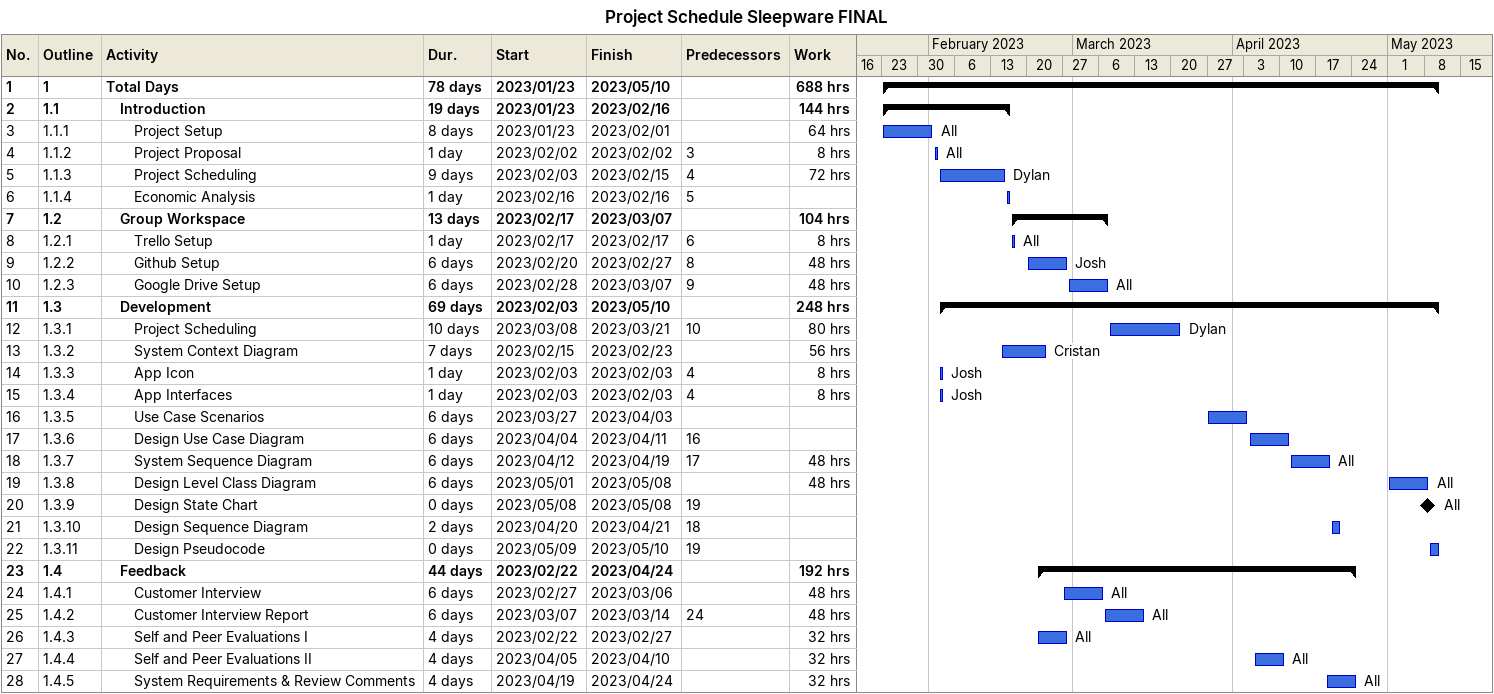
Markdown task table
Project Schedule Sleepware FINAL

| ID | WBS | Task | Duration | Start | Finish | Predecessors | Resources | Work (h) |
|---|---|---|---|---|---|---|---|---|
| 1 | 1 | **Total Days** | 78d | 2023-01-23 | 2023-05-10 |  |  | 688 |
| 2 | 1.1 | **Introduction** | 19d | 2023-01-23 | 2023-02-16 |  |  | 144 |
| 3 | 1.1.1 | Project Setup | 8d | 2023-01-23 | 2023-02-01 |  | All | 64 |
| 4 | 1.1.2 | Project Proposal | 1d | 2023-02-02 | 2023-02-02 | 3 | All | 8 |
| 5 | 1.1.3 | Project Scheduling | 9d | 2023-02-03 | 2023-02-15 | 4 | Dylan | 72 |
| 6 | 1.1.4 | Economic Analysis | 1d | 2023-02-16 | 2023-02-16 | 5 |  |  |
| 7 | 1.2 | **Group Workspace** | 13d | 2023-02-17 | 2023-03-07 |  |  | 104 |
| 8 | 1.2.1 | Trello Setup | 1d | 2023-02-17 | 2023-02-17 | 6 | All | 8 |
| 9 | 1.2.2 | Github Setup | 6d | 2023-02-20 | 2023-02-27 | 8 | Josh | 48 |
| 10 | 1.2.3 | Google Drive Setup | 6d | 2023-02-28 | 2023-03-07 | 9 | All | 48 |
| 11 | 1.3 | **Development** | 69d | 2023-02-03 | 2023-05-10 |  |  | 248 |
| 12 | 1.3.1 | Project Scheduling | 10d | 2023-03-08 | 2023-03-21 | 10 | Dylan | 80 |
| 13 | 1.3.2 | System Context Diagram | 7d | 2023-02-15 | 2023-02-23 |  | Cristan | 56 |
| 14 | 1.3.3 | App Icon | 1d | 2023-02-03 | 2023-02-03 | 4 | Josh | 8 |
| 15 | 1.3.4 | App Interfaces | 1d | 2023-02-03 | 2023-02-03 | 4 | Josh | 8 |
| 16 | 1.3.5 | Use Case Scenarios | 6d | 2023-03-27 | 2023-04-03 |  |  |  |
| 17 | 1.3.6 | Design Use Case Diagram | 6d | 2023-04-04 | 2023-04-11 | 16 |  |  |
| 18 | 1.3.7 | System Sequence Diagram | 6d | 2023-04-12 | 2023-04-19 | 17 | All | 48 |
| 19 | 1.3.8 | Design Level Class Diagram | 6d | 2023-05-01 | 2023-05-08 |  | All | 48 |
| 20 | 1.3.9 | Design State Chart | 0d | 2023-05-08 | 2023-05-08 | 19 | All |  |
| 21 | 1.3.10 | Design Sequence Diagram | 2d | 2023-04-20 | 2023-04-21 | 18 |  |  |
| 22 | 1.3.11 | Design Pseudocode | 0d | 2023-05-09 | 2023-05-10 | 19 |  |  |
| 23 | 1.4 | **Feedback** | 44d | 2023-02-22 | 2023-04-24 |  |  | 192 |
| 24 | 1.4.1 | Customer Interview | 6d | 2023-02-27 | 2023-03-06 |  | All | 48 |
| 25 | 1.4.2 | Customer Interview Report | 6d | 2023-03-07 | 2023-03-14 | 24 | All | 48 |
| 26 | 1.4.3 | Self and Peer Evaluations I | 4d | 2023-02-22 | 2023-02-27 |  | All | 32 |
| 27 | 1.4.4 | Self and Peer Evaluations II | 4d | 2023-04-05 | 2023-04-10 |  | All | 32 |
| 28 | 1.4.5 | System Requirements & Review Comments | 4d | 2023-04-19 | 2023-04-24 |  | All | 32 |
